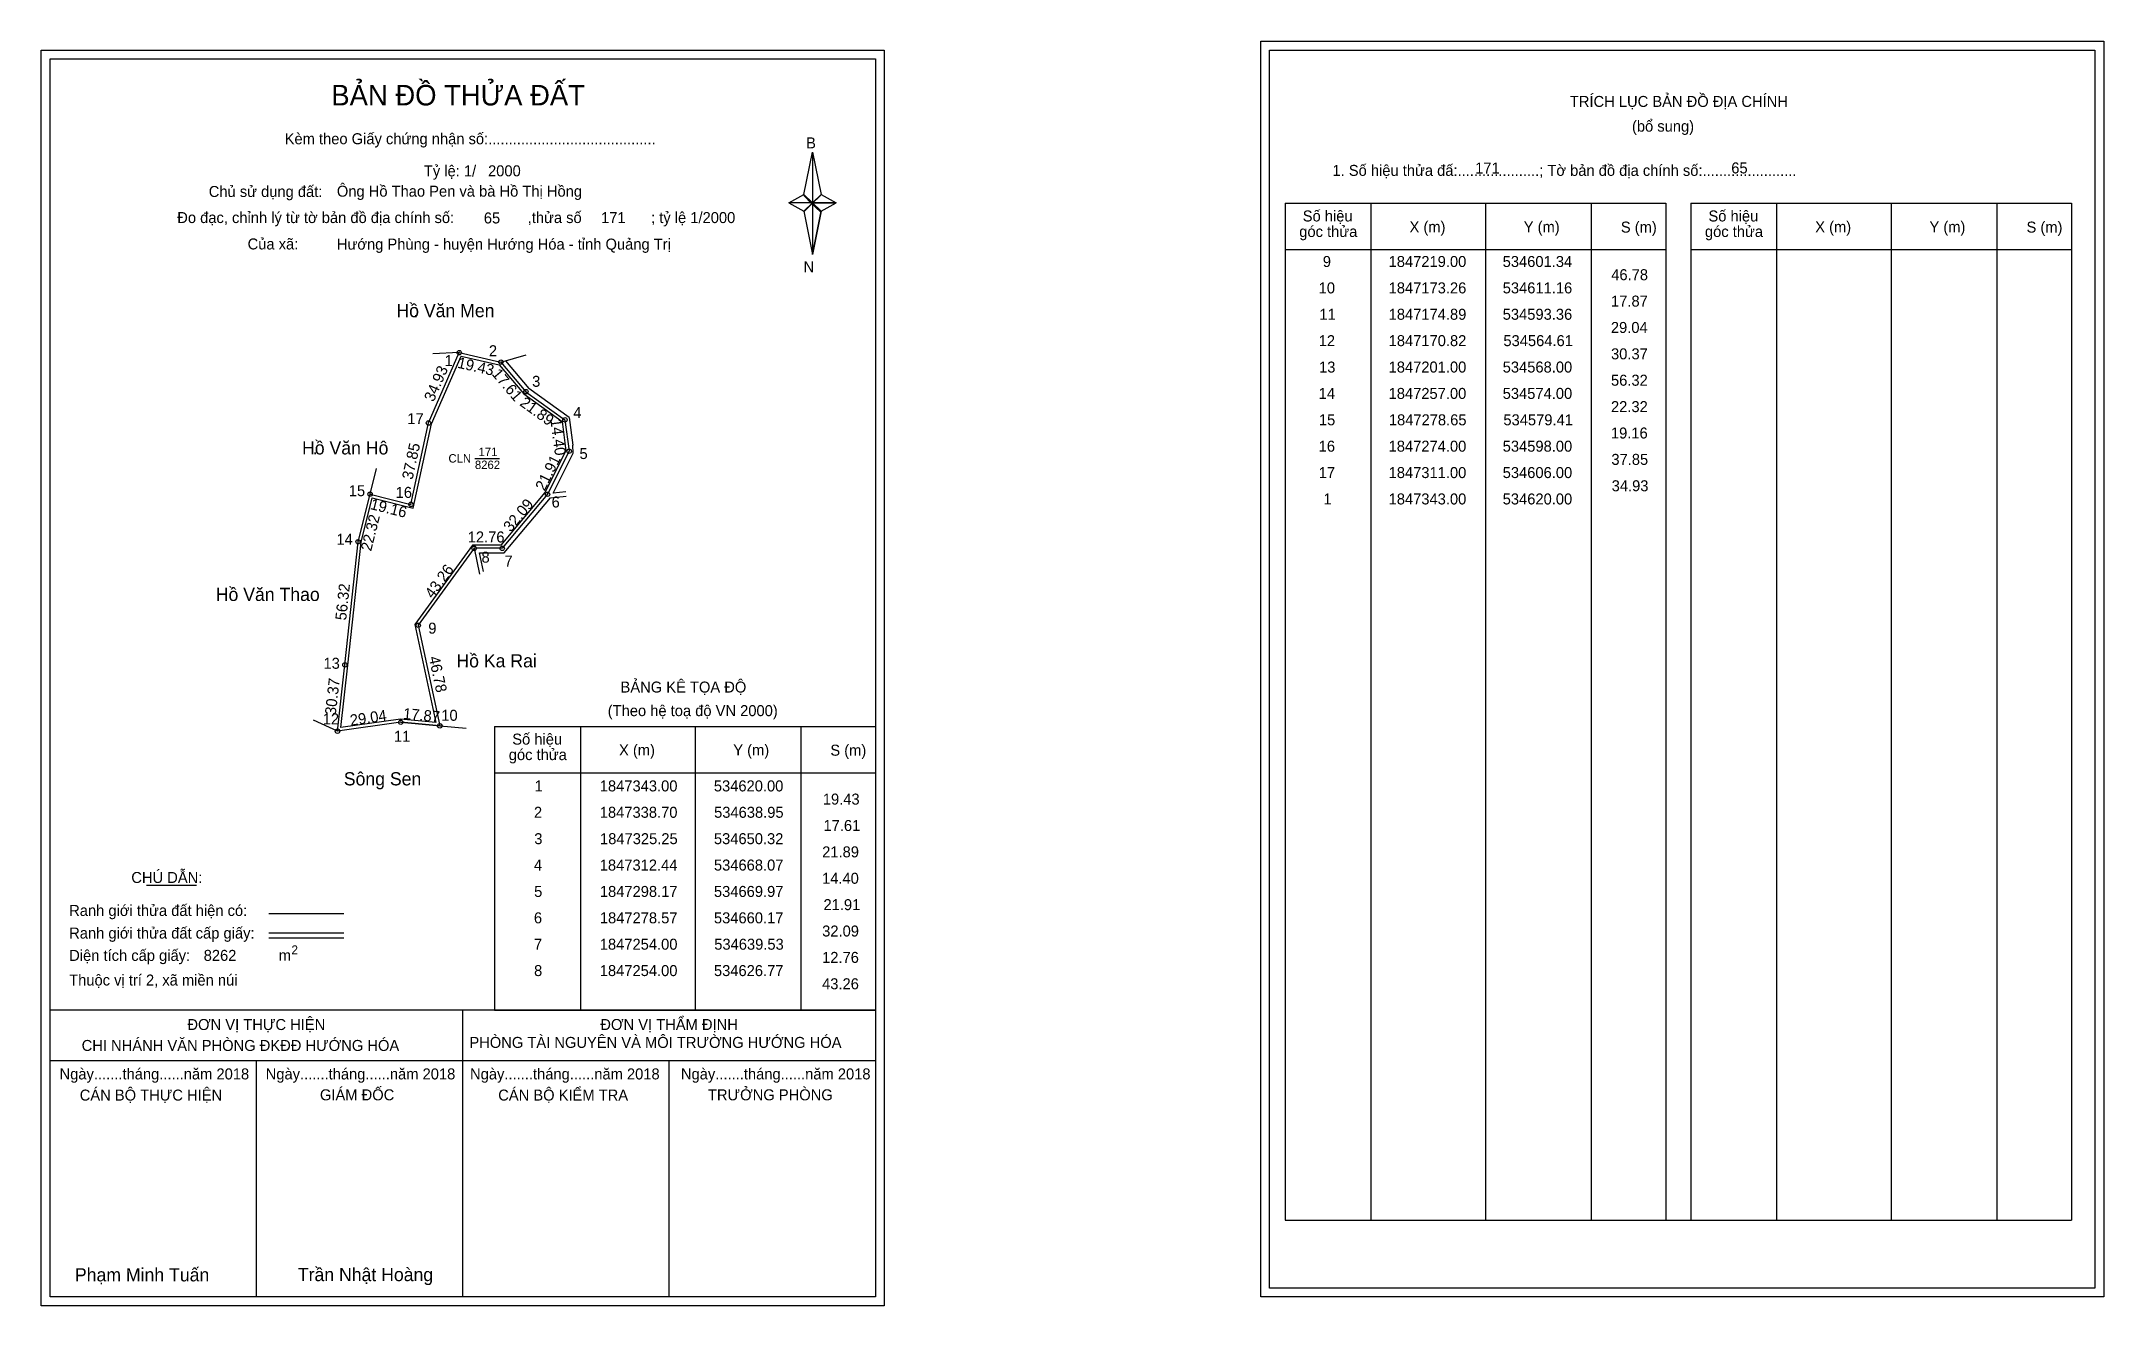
# Model space of a CAD drawing. Extents: x 534430 to 535368, y 1846909 to 1847485.
import ezdxf

# ---------------------------------------------------------------- set-up
doc = ezdxf.new("R2010")
doc.units = 0
for name, color, linetype in [('Level 1', 7, 'Continuous'), ('Level 10', 7, 'Continuous'), ('Level 11', 7, 'Continuous'), ('Level 13', 7, 'Continuous'), ('Level 27', 7, 'Continuous'), ('Level 3', 7, 'Continuous'), ('Level 36', 7, 'Continuous'), ('Level 49', 7, 'Continuous'), ('Level 53', 7, 'Continuous'), ('Level 55', 7, 'Continuous'), ('Level 6', 7, 'Continuous'), ('Level 60', 7, 'Continuous'), ('Level 63', 7, 'Continuous'), ('Level 9', 7, 'Continuous')]:
    doc.layers.add(name, color=color, linetype=linetype)

msp = doc.modelspace()

# ---------------------------------------------------------------- linework, layer by layer
at = {"layer": 'Level 1'}
for p, q in [((534433.88, 1847476.64), (534433.88, 1847476.64)), ((534988.53, 1847480.64), (534988.53, 1847480.64)), ((534776.73, 1847414.87), (534780.66, 1847434.15)), ((534780.66, 1847434.15), (534780.66, 1847411.1)), ((534780.66, 1847434.15), (534784.6, 1847414.87)), ((534769.84, 1847411.1), (534776.73, 1847414.87)), ((534776.73, 1847414.87), (534780.66, 1847411.1)), ((534780.37, 1847410.67), (534776.73, 1847414.43)), ((534780.66, 1847411.1), (534776.73, 1847407.42)), ((534780.37, 1847410.67), (534776.73, 1847406.98)), ((534776.73, 1847406.98), (534780.37, 1847410.67)), ((534776.73, 1847407.42), (534780.66, 1847387.7)), ((534784.3, 1847414.43), (534780.37, 1847410.67)), ((534780.37, 1847410.67), (534784.3, 1847414.43)), ((534784.3, 1847406.98), (534780.37, 1847410.67)), ((534784.6, 1847414.87), (534780.66, 1847411.1)), ((534780.66, 1847411.1), (534780.66, 1847387.7)), ((534780.66, 1847411.1), (534791.48, 1847411.1)), ((534780.66, 1847411.1), (534784.6, 1847407.42)), ((534784.6, 1847407.42), (534780.66, 1847387.7)), ((534784.6, 1847407.42), (534791.48, 1847411.1)), ((534995.59, 1847410.93), (535168.8, 1847410.93)), ((535034.77, 1846948.4), (535034.77, 1847410.93)), ((535086.92, 1846948.4), (535086.92, 1847410.93)), ((535134.86, 1847410.93), (535134.86, 1846948.4)), ((535168.8, 1847410.93), (535168.8, 1846948.4)), ((535180.11, 1847410.93), (535353.31, 1847410.93)), ((535219.29, 1846948.4), (535219.29, 1847410.93)), ((535271.43, 1846948.4), (535271.43, 1847410.93)), ((535319.38, 1847410.93), (535319.38, 1846948.4)), ((535353.31, 1847410.93), (535353.31, 1846948.4)), ((534995.59, 1847389.87), (535168.8, 1847389.87)), ((535180.11, 1847389.87), (535353.31, 1847389.87)), ((534636.07, 1847172.98), (534809.27, 1847172.98)), ((534675.25, 1847043.93), (534675.25, 1847172.98)), ((534727.39, 1847043.93), (534727.39, 1847172.98)), ((534775.34, 1847172.98), (534775.34, 1847043.93)), ((534636.07, 1847151.93), (534809.27, 1847151.93)), ((534477.72, 1847100.77), (534500.52, 1847100.77)), ((534533.45, 1847087.96), (534567.47, 1847087.96)), ((534533.45, 1847079.06), (534567.47, 1847079.06)), ((534533.45, 1847076.87), (534567.47, 1847076.87)), ((534647.54, 1847043.93), (534433.88, 1847043.93)), ((534809.27, 1847043.93), (534599.59, 1847043.93)), ((534621.58, 1846913.49), (534621.58, 1847043.93)), ((534636.07, 1847043.93), (534809.27, 1847043.93)), ((534809.28, 1847020.83), (534433.88, 1847020.83)), ((534527.73, 1846913.49), (534527.73, 1847020.83)), ((534715.43, 1846913.49), (534715.43, 1847020.83)), ((534995.59, 1846948.4), (535353.31, 1846948.4)), ((534809.27, 1846913.49), (534809.27, 1846913.49)), ((535363.93, 1846917.49), (535363.93, 1846917.49))]:
    msp.add_line(p, q, dxfattribs=at)
for points in [[(534776.73, 1847414.87), (534780.66, 1847434.15), (534780.66, 1847411.1)], [(534769.84, 1847411.1), (534776.73, 1847407.42), (534780.66, 1847411.1)], [(534780.66, 1847411.1), (534784.6, 1847414.87), (534791.48, 1847411.1)], [(534780.66, 1847411.1), (534780.66, 1847387.7), (534784.6, 1847407.42)]]:
    msp.add_lwpolyline(points, close=True, dxfattribs=at)
at = {"layer": 'Level 10'}
msp.add_line((534593.36, 1847174.89), (534611.16, 1847173.26), dxfattribs=at)
for points in [[(534620, 1847343), (534638.95, 1847338.7), (534650.32, 1847325.25), (534668.07, 1847312.44), (534669.97, 1847298.17), (534660.17, 1847278.57), (534639.53, 1847254), (534626.77, 1847254), (534601.34, 1847219), (534611.16, 1847173.26), (534593.36, 1847174.89), (534564.61, 1847170.82), (534568, 1847201), (534574, 1847257), (534579.41, 1847278.65), (534598, 1847274), (534606, 1847311)], [(534620.82, 1847341.38), (534638.18, 1847337.44), (534649.36, 1847324.22), (534666.76, 1847311.66), (534668.53, 1847298.41), (534658.99, 1847279.34), (534638.88, 1847255.4), (534626.06, 1847255.4), (534599.84, 1847219.32), (534609.39, 1847174.83), (534593.33, 1847176.3), (534566.2, 1847172.46), (534569.39, 1847200.85), (534575.38, 1847256.75), (534580.43, 1847276.95), (534599.06, 1847272.29), (534607.34, 1847310.57)]]:
    msp.add_lwpolyline(points, close=True, dxfattribs=at)
at = {"layer": 'Level 11'}
for centre in [(534620, 1847343), (534620, 1847343), (534638.95, 1847338.7), (534650.32, 1847325.25), (534668.07, 1847312.44), (534606, 1847311), (534669.97, 1847298.17), (534579.41, 1847278.65), (534660.17, 1847278.57), (534598, 1847274), (534574, 1847257), (534626.77, 1847254), (534639.53, 1847254), (534601.34, 1847219), (534568, 1847201), (534593.36, 1847174.89), (534611.16, 1847173.26), (534564.61, 1847170.82)]:
    msp.add_circle(centre, 1, dxfattribs=at)
at = {"layer": 'Level 27'}
for p, q in [((534620, 1847343), (534608.01, 1847342.44)), ((534638.95, 1847338.7), (534650.49, 1847342)), ((534579.41, 1847278.65), (534582.33, 1847290.29)), ((534626.77, 1847254), (534629.26, 1847242.26)), ((534564.61, 1847170.82), (534553.69, 1847175.79)), ((534611.16, 1847173.26), (534623.11, 1847172.17))]:
    msp.add_line(p, q, dxfattribs=at)
at = {"layer": 'Level 3'}
for p, q in [((534995.59, 1847410.93), (534995.59, 1846948.4)), ((535180.11, 1847410.93), (535180.11, 1846948.4)), ((534636.07, 1847172.98), (534636.07, 1847043.93))]:
    msp.add_line(p, q, dxfattribs=at)
at = {"layer": 'Level 6'}
for q in [(534651.68, 1847326.75), (534671.61, 1847300.95)]:
    msp.add_line((534669.93, 1847313.56), q, dxfattribs=at)
for points in [[(534638.95, 1847338.7), (534641.05, 1847339.3), (534651.68, 1847326.75)], [(534668.4, 1847279.65), (534662.69, 1847279.15), (534671.78, 1847297.33), (534671.61, 1847300.95)], [(534631.06, 1847243.41), (534629.23, 1847252), (534640.47, 1847252), (534661.5, 1847277.03), (534668.67, 1847277.66)]]:
    msp.add_lwpolyline(points, dxfattribs=at)
at = {"layer": 'Level 63'}
for points in [[(534984.53, 1847484.64), (535367.93, 1847484.64), (535367.93, 1846913.49), (534984.53, 1846913.49)], [(534429.88, 1847480.64), (534813.28, 1847480.64), (534813.28, 1846909.49), (534429.88, 1846909.49)], [(534433.88, 1847476.64), (534809.28, 1847476.64), (534809.28, 1846913.49), (534433.88, 1846913.49)], [(534988.53, 1847480.64), (535363.93, 1847480.64), (535363.93, 1846917.49), (534988.53, 1846917.49)]]:
    msp.add_lwpolyline(points, close=True, dxfattribs=at)
at = {"layer": 'Level 9'}
msp.add_line((534627.12, 1847294.92), (534638.24, 1847294.92), dxfattribs=at)

# ---------------------------------------------------------------- texts
at = {"layer": 'Level 1'}
for s, height, p in [('BẢN ĐỒ THỬA ĐẤT', 9.3313, (534561.81, 1847455.45)), ('TRÍCH LỤC BẢN ĐỒ ĐỊA CHÍNH', 5, (535125.11, 1847454.76)), ('(bổ sung)', 5, (535153.36, 1847443.52)), ('Kèm theo Giấy chứng nhận số:.........................................', 5, (534540.58, 1847437.79)), ('B', 5, (534777.75, 1847435.91)), ('1. Số hiệu thửa đấ:....................; Tờ bản đồ địa chính số:.......................', 5, (535017.14, 1847423.4)), ('Chủ sử dụng đất:', 5, (534506.06, 1847413.8)), ('Đo đạc, chỉnh lý từ tờ bản đồ địa chính số:                  ,thửa số                 ; tỷ lệ 1/2000', 5, (534491.74, 1847401.94)), ('Số hiệu', 5, (535003.62, 1847402.66)), ('Số hiệu', 5, (535188.14, 1847402.66)), ('góc thửa', 5, (535002.04, 1847395.6)), ('X (m)', 5, (535052.19, 1847397.71)), ('Y (m)', 5, (535104.14, 1847397.71)), ('S (m)', 5, (535148.3, 1847397.61)), ('góc thửa', 5, (535186.55, 1847395.6)), ('X (m)', 5, (535236.7, 1847397.71)), ('Y (m)', 5, (535288.66, 1847397.71)), ('S (m)', 5, (535332.81, 1847397.61)), ('Của xã:', 5, (534523.74, 1847389.94)), ('N', 5, (534776.55, 1847379.57)), ('BẢNG KÊ TỌA ĐỘ', 5, (534693.34, 1847188.39)), ('(Theo hệ toạ độ VN 2000)', 5, (534687.53, 1847177.67)), ('góc thửa', 5, (534642.52, 1847157.66)), ('Số hiệu', 5, (534644.1, 1847164.72)), ('X (m)', 5, (534692.66, 1847159.77)), ('Y (m)', 5, (534744.62, 1847159.77)), ('S (m)', 5, (534788.77, 1847159.67)), ('CHÚ DẪN:', 5, (534470.84, 1847101.78)), ('Ranh giới thửa đất hiện có:', 5, (534442.58, 1847086.78)), ('Ranh giới thửa đất cấp giấy:', 5, (534442.58, 1847076.5)), ('Diện tích cấp giấy:', 5, (534442.58, 1847066.34)), ('m', 5, (534537.89, 1847066.38)), ('2', 4, (534543.68, 1847069.4)), ('Thuộc vị trí 2, xã miền núi', 5, (534442.58, 1847055.14)), ('ĐƠN VỊ THỰC HIỆN', 5, (534496.35, 1847034.9)), ('ĐƠN VỊ THẨM ĐỊNH', 5, (534684.15, 1847034.9)), ('CHI NHÁNH VĂN PHÒNG ĐKĐĐ HƯỚNG HÓA', 5, (534448.26, 1847025.38)), ('PHÒNG TÀI NGUYÊN VÀ MÔI TRƯỜNG HƯỚNG HÓA', 5, (534624.6, 1847026.76)), ('Ngày.......tháng......năm 2018', 5, (534438.21, 1847012.43)), ('Ngày.......tháng......năm 2018', 5, (534531.96, 1847012.43)), ('Ngày.......tháng......năm 2018', 5, (534624.91, 1847012.43)), ('Ngày.......tháng......năm 2018', 5, (534720.82, 1847012.43)), ('CÁN BỘ THỰC HIỆN', 5, (534447.38, 1847002.8)), ('GIÁM ĐỐC', 5, (534556.64, 1847002.92)), ('CÁN BỘ KIỂM TRA', 5, (534637.72, 1847002.8)), ('TRƯỞNG PHÒNG', 5, (534733.1, 1847002.92)), ('Phạm Minh Tuấn', 6, (534445.2, 1846920.57)), ('Trần Nhật Hoàng', 6, (534546.58, 1846920.67))]:
    msp.add_text(s, height=height, dxfattribs=at).set_placement(p)
at = {"layer": 'Level 11'}
msp.add_text('Tỷ lệ: 1/', height=5, dxfattribs=at).set_placement((534603.89, 1847423.16))
at = {"layer": 'Level 13'}
for s, p in [('CLN', (534615.09, 1847293)), ('8262', (534627.12, 1847290.06)), ('171', (534628.77, 1847295.95))]:
    msp.add_text(s, height=3.84, dxfattribs=at).set_placement(p)
at = {"layer": 'Level 36'}
for p in [(534599.15, 1847359.13), (534553.39, 1847296.69), (534622.16, 1847199.85)]:
    msp.add_text('.', height=6, dxfattribs=at).set_placement(p)
at = {"layer": 'Level 49'}
for s, rotation, p in [('34.93', 66.37062, (534608.33, 1847320.31)), ('19.43', 347.21534, (534618.85, 1847336.18)), ('17.61', 310.20961, (534634.52, 1847333.19)), ('21.89', 324.18239, (534647.13, 1847319.25)), ('14.40', 277.58412, (534661.4, 1847312.54)), ('37.85', 77.79953, (534598.73, 1847284.95)), ('21.91', 63.43495, (534658.76, 1847279.79)), ('19.16', 345.9565, (534579.18, 1847271.9)), ('32.09', 49.9681, (534643.38, 1847261.07)), ('22.32', 75.96998, (534579.92, 1847252.41)), ('56.32', 83.8845, (534568.54, 1847221.06)), ('43.26', 53.99892, (534607.96, 1847230.83)), ('46.78', 282.117, (534606.11, 1847204.38)), ('30.37', 83.59106, (534563.81, 1847177.99)), ('29.04', 8.05755, (534570.66, 1847173.29)), ('17.87', 354.76784, (534594.29, 1847176.41))]:
    msp.add_text(s, height=5, rotation=rotation, dxfattribs=at).set_placement(p)
msp.add_text('12.76', height=5, dxfattribs=at).set_placement((534623.85, 1847256.66))
at = {"layer": 'Level 53'}
for s, p in [('9', (535012.74, 1847381.95)), ('1847219.00', (535042.68, 1847381.95)), ('534601.34', (535094.56, 1847381.95)), ('46.78', (535143.93, 1847375.95)), ('10', (535010.87, 1847369.95)), ('1847173.26', (535042.69, 1847369.95)), ('534611.16', (535094.58, 1847369.95)), ('17.87', (535143.84, 1847363.95)), ('11', (535011.19, 1847357.95)), ('1847174.89', (535042.7, 1847357.95)), ('534593.36', (535094.58, 1847357.95)), ('12', (535010.89, 1847345.95)), ('1847170.82', (535042.7, 1847345.95)), ('534564.61', (535094.89, 1847345.95)), ('29.04', (535143.77, 1847351.95)), ('30.37', (535143.84, 1847339.95)), ('13', (535011.05, 1847333.95)), ('1847201.00', (535042.68, 1847333.95)), ('534568.00', (535094.57, 1847333.95)), ('56.32', (535143.82, 1847327.95)), ('14', (535010.87, 1847321.95)), ('1847257.00', (535042.68, 1847321.95)), ('534574.00', (535094.57, 1847321.95)), ('15', (535010.98, 1847309.95)), ('1847278.65', (535042.79, 1847309.95)), ('534579.41', (535094.89, 1847309.95)), ('22.32', (535143.82, 1847315.95)), ('19.16', (535143.79, 1847303.95)), ('16', (535010.88, 1847297.95)), ('1847274.00', (535042.68, 1847297.95)), ('534598.00', (535094.57, 1847297.95)), ('37.85', (535144, 1847291.95)), ('17', (535010.9, 1847285.95)), ('1847311.00', (535042.68, 1847285.95)), ('534606.00', (535094.57, 1847285.95)), ('34.93', (535144.13, 1847279.95)), ('1', (535013.04, 1847273.95)), ('1847343.00', (535042.68, 1847273.95)), ('534620.00', (535094.57, 1847273.95)), ('1', (534654.27, 1847143.43)), ('1847343.00', (534683.91, 1847143.43)), ('534620.00', (534735.79, 1847143.43)), ('2', (534653.97, 1847131.43)), ('1847338.70', (534683.91, 1847131.43)), ('534638.95', (534735.9, 1847131.43)), ('19.43', (534785.35, 1847137.43)), ('17.61', (534785.65, 1847125.43)), ('3', (534654.12, 1847119.43)), ('1847325.25', (534684.02, 1847119.43)), ('534650.32', (534735.81, 1847119.43)), ('21.89', (534785.05, 1847113.43)), ('4', (534653.94, 1847107.43)), ('1847312.44', (534683.9, 1847107.43)), ('534668.07', (534735.83, 1847107.43)), ('14.40', (534785, 1847101.43)), ('5', (534654.06, 1847095.43)), ('1847298.17', (534683.94, 1847095.43)), ('534669.97', (534735.83, 1847095.43)), ('6', (534653.95, 1847083.43)), ('1847278.57', (534683.94, 1847083.43)), ('534660.17', (534735.83, 1847083.43)), ('21.91', (534785.65, 1847089.43)), ('32.09', (534785.05, 1847077.43)), ('7', (534653.98, 1847071.43)), ('1847254.00', (534683.91, 1847071.43)), ('534639.53', (534735.97, 1847071.43)), ('12.76', (534785.02, 1847065.43)), ('8', (534654.02, 1847059.43)), ('1847254.00', (534683.91, 1847059.43)), ('534626.77', (534735.83, 1847059.43)), ('43.26', (534785.02, 1847053.43))]:
    msp.add_text(s, height=5, dxfattribs=at).set_placement(p)
at = {"layer": 'Level 55'}
for s, height, p in [('1', 0.8, (534619.78, 1847343)), ('0', 0.22, (534619.92, 1847342.78)), ('0', 0.22, (534619.92, 1847342.78)), ('0', 0.22, (534619.92, 1847342.78)), ('0', 0.22, (534619.92, 1847342.78)), ('2', 0.8, (534638.68, 1847338.7)), ('0', 0.22, (534638.87, 1847338.48)), ('0', 0.22, (534638.87, 1847338.48)), ('0', 0.22, (534638.87, 1847338.48)), ('3', 0.8, (534650.07, 1847325.25)), ('0', 0.22, (534650.24, 1847325.03)), ('4', 0.8, (534667.79, 1847312.44)), ('17', 0.8, (534605.44, 1847311)), ('0', 0.22, (534605.92, 1847310.78)), ('0', 0.22, (534605.92, 1847310.78)), ('0', 0.22, (534667.99, 1847312.22)), ('5', 0.8, (534669.71, 1847298.17)), ('0', 0.22, (534669.89, 1847297.95)), ('15', 0.8, (534578.86, 1847278.65)), ('170', 0.22, (534579.17, 1847278.43)), ('0', 0.22, (534579.33, 1847278.43)), ('0', 0.22, (534579.33, 1847278.43)), ('6', 0.8, (534659.9, 1847278.57)), ('0', 0.22, (534660.09, 1847278.35)), ('16', 0.8, (534597.43, 1847274)), ('0', 0.22, (534597.92, 1847273.78)), ('0', 0.22, (534597.92, 1847273.78)), ('14', 0.8, (534573.43, 1847257)), ('170', 0.22, (534573.76, 1847256.78)), ('8', 0.8, (534626.51, 1847254)), ('0', 0.22, (534626.69, 1847253.78)), ('0', 0.22, (534626.69, 1847253.78)), ('7', 0.8, (534639.26, 1847254)), ('0', 0.22, (534639.45, 1847253.78)), ('9', 0.8, (534601.07, 1847219)), ('0', 0.22, (534601.26, 1847218.78)), ('13', 0.8, (534567.46, 1847201)), ('170', 0.22, (534567.76, 1847200.78)), ('11', 0.8, (534592.84, 1847174.89)), ('10', 0.8, (534610.59, 1847173.26)), ('0', 0.22, (534611.08, 1847173.04)), ('12', 0.8, (534564.04, 1847170.82)), ('170', 0.22, (534564.37, 1847170.6))]:
    msp.add_text(s, height=height, dxfattribs=at).set_placement(p)
at = {"layer": 'Level 6'}
for s, p in [('2000', (534633.09, 1847423.2)), ('171', (535082.04, 1847424.48)), ('65', (535198.53, 1847424.52)), ('Ông Hồ Thao Pen và bà Hồ Thị Hồng', (534564.33, 1847413.94)), ('65', (534631.17, 1847401.76)), ('171', (534684.49, 1847401.92)), ('Hướng Phùng - huyện Hướng Hóa - tỉnh Quảng Trị', (534564.35, 1847389.86)), ('8262', (534503.76, 1847066.35))]:
    msp.add_text(s, height=5, dxfattribs=at).set_placement(p)
at = {"layer": 'Level 60'}
for s, p in [('Hồ Văn Men', (534591.42, 1847359.13)), ('Hồ Văn Hô', (534548.5, 1847296.69)), ('Hồ Văn Thao', (534509.25, 1847230.05)), ('Hồ Ka Rai', (534618.7, 1847199.85)), ('Sông Sen', (534567.48, 1847146.16))]:
    msp.add_text(s, height=6, dxfattribs=at).set_placement(p)
at = {"layer": 'Level 9'}
for s, p in [('1', (534613.33, 1847336.87)), ('2', (534633.48, 1847341.37)), ('3', (534653.13, 1847327.45)), ('17', (534596.38, 1847310.47)), ('4', (534671.84, 1847313.23)), ('5', (534674.68, 1847294.61)), ('15', (534569.75, 1847277.7)), ('16', (534591.07, 1847276.93)), ('6', (534662, 1847272.56)), ('14', (534564.13, 1847255.62)), ('8', (534630.11, 1847247.47)), ('7', (534640.55, 1847245.7)), ('9', (534605.91, 1847215.18)), ('13', (534558.25, 1847199.2)), ('12', (534557.91, 1847173.89)), ('10', (534611.84, 1847175.55)), ('11', (534590.28, 1847165.99))]:
    msp.add_text(s, height=5, dxfattribs=at).set_placement(p)

doc.saveas('drawing.dxf')
